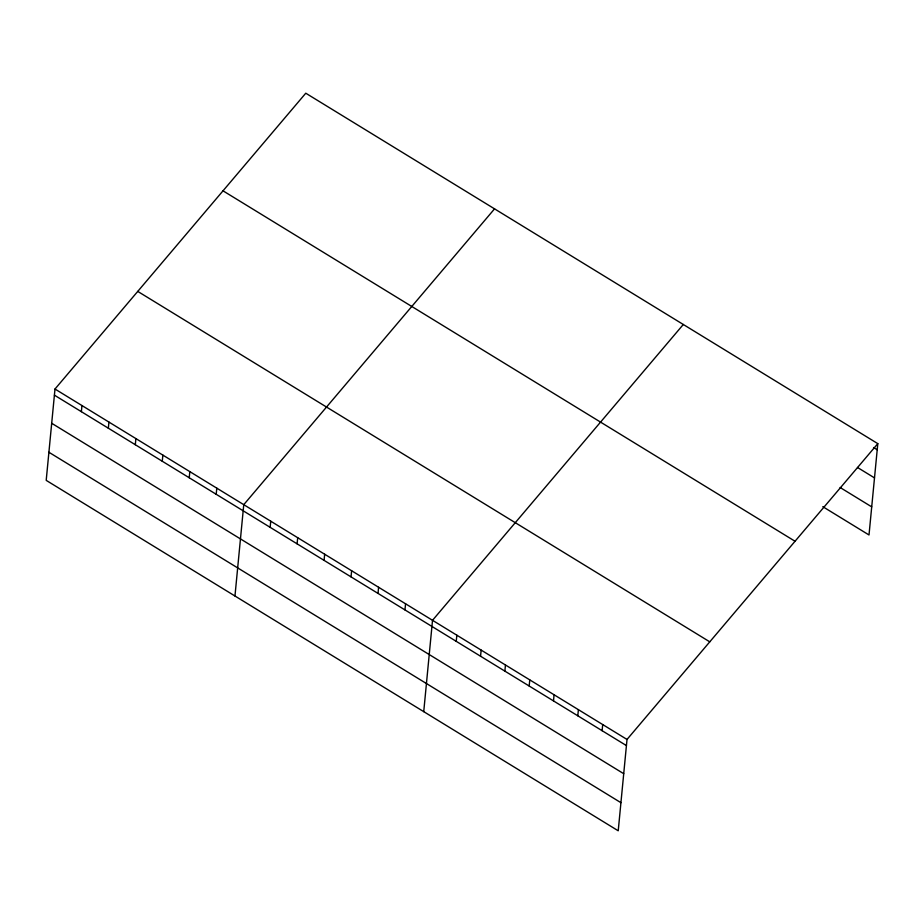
<?xml version="1.0" encoding="UTF-8"?>
<svg xmlns="http://www.w3.org/2000/svg" width="924" height="924" viewBox="0 0 924 924"><rect width="100%" height="100%" fill="white"/><g stroke="black" fill="none" stroke-linecap="round" stroke-linejoin="round"><path stroke-width="1.39" d="M54.99 389.027L46.2 480.364L618.225 830.791L627.015 739.454L877.8 443.636L305.775 93.209L54.99 389.027L627.015 739.454M81.37 411.677L81.959 405.544M108.339 428.205L108.928 422.072M135.308 444.721L135.897 438.588M162.266 461.238L162.867 455.105M189.235 477.766L189.824 471.621M216.204 494.282L216.793 488.149M234.962 596.003L243.763 504.666L494.548 208.847M270.143 527.327L270.732 521.182M297.101 543.843L297.69 537.71M324.07 560.36L324.659 554.227M351.039 576.876L351.628 570.743M378.008 593.404L378.597 587.271M404.966 609.921L405.567 603.788M423.735 711.642L432.524 620.304L683.31 324.486M456.248 641.337L456.837 635.204M480.561 656.225L481.15 650.092M504.874 671.124L505.463 664.991M529.186 686.012L529.775 679.879M553.488 700.912L554.088 694.779M577.8 715.8L578.389 709.667M602.113 730.699L602.702 724.566M877.8 443.636L869.01 534.973L822.81 506.675M873.561 447.539L877.211 449.769M857.484 467.463L874.497 477.893M840.112 487.491L871.713 506.86M223.019 190.829L795.044 541.256M137.757 291.406L709.771 641.834M54.401 395.16L626.426 745.587M51.698 423.273L623.723 773.7M48.903 452.252L620.928 802.679"/></g></svg>
